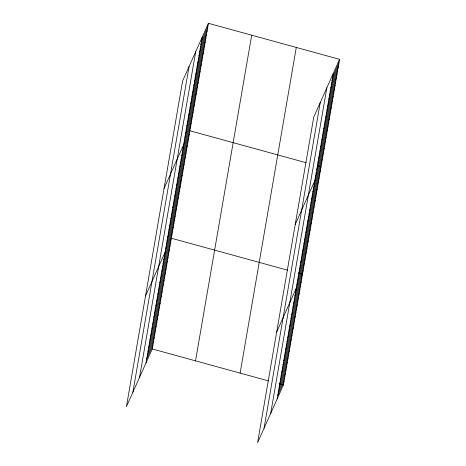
<?xml version="1.0" encoding="UTF-8"?>
<svg xmlns="http://www.w3.org/2000/svg" width="466" height="466" viewBox="0 0 466 466"><rect width="100%" height="100%" fill="white"/><g stroke="black" fill="none" stroke-linecap="round" stroke-linejoin="round"><path stroke-width="0.7" d="M132.886 392.221L189.062 66.562M139.544 377.349L195.714 51.685M146.004 362.909L202.174 37.251M208.413 23.3L182.602 81.002L126.432 406.661L152.242 348.958L208.413 23.3L339.568 59.339L283.398 384.998L257.587 442.7L313.758 117.042L339.568 59.339M195.522 360.853L251.692 35.195M240.118 373.109L296.289 47.445M264.047 428.26L320.218 102.602M270.699 413.389L326.87 87.725M277.159 398.948L333.33 73.29M201.533 40.956L207.772 27.005M200.893 44.66L207.137 30.709M200.258 48.365L206.496 34.42M199.617 52.07L205.856 38.125M198.976 55.78L205.215 41.829M198.341 59.485L204.58 45.534M197.701 63.19L203.939 49.239M197.06 66.894L203.298 52.949M196.419 70.599L202.658 56.654M195.784 74.31L202.023 60.359M195.143 78.014L201.382 64.063M194.503 81.719L200.741 67.768M193.862 85.424L200.106 71.473M193.227 89.128L199.465 75.183M192.586 92.833L198.825 78.888M191.945 96.544L198.184 82.593M191.305 100.248L197.549 86.297M190.67 103.953L196.908 90.002M190.029 107.658L196.268 93.713M189.388 111.362L195.627 97.417M188.747 115.073L194.992 101.122M188.113 118.778L194.351 104.827M187.472 122.482L193.71 108.531M186.831 126.187L193.07 112.242M186.196 129.892L192.435 115.947M185.555 133.602L191.794 119.651M184.915 137.307L191.153 123.356M184.274 141.012L190.518 127.061M164.067 188.468L189.878 130.765L306.191 162.727M182.998 148.421L189.237 134.476M182.357 152.126L188.596 138.181M181.717 155.836L187.961 141.885M181.082 159.541L187.32 145.59M180.441 163.246L186.68 149.295M179.8 166.95L186.039 153.005M179.16 170.655L185.404 156.71M178.525 174.366L184.763 160.415M177.884 178.07L184.122 164.119M177.243 181.775L183.482 167.824M176.608 185.48L182.847 171.535M175.967 189.184L182.206 175.239M175.327 192.895L181.565 178.944M174.686 196.6L180.925 182.649M174.051 200.304L180.29 186.353M173.41 204.009L179.649 190.058M172.77 207.714L179.008 193.769M172.129 211.418L178.373 197.473M171.494 215.129L177.732 201.178M170.853 218.834L177.092 204.883M170.212 222.538L176.451 208.587M169.572 226.243L175.816 212.298M168.937 229.948L175.175 216.003M168.296 233.658L174.534 219.707M167.655 237.363L173.894 223.412M167.014 241.068L173.259 227.117M166.379 244.772L172.618 230.827M165.739 248.477L171.977 234.532M145.526 295.939L171.337 238.237L287.656 270.198M164.44 256.003L170.678 242.052M163.782 259.824L170.02 245.873M163.123 263.639L169.362 249.689M162.465 267.455L168.704 253.51M161.807 271.276L168.045 257.325M161.149 275.091L167.387 261.146M160.49 278.913L166.729 264.962M159.832 282.728L166.071 268.783M159.174 286.549L165.413 272.598M158.516 290.365L164.754 276.42M157.858 294.186L164.096 280.235M157.199 298.001L163.438 284.056M156.535 301.822L162.78 287.872M155.877 305.638L162.121 291.687M155.219 309.459L161.463 295.508M154.561 313.274L160.799 299.323M153.902 317.09L160.141 303.145M153.244 320.911L159.483 306.96M152.586 324.726L158.824 310.781M151.928 328.547L158.166 314.597M151.269 332.363L157.508 318.418M150.611 336.184L156.85 322.233M149.953 339.999L156.192 326.054M149.295 343.821L155.533 329.87M148.637 347.636L154.875 333.691M147.978 351.457L154.217 337.506M147.32 355.273L153.559 341.328M146.662 359.094L152.9 345.143M332.689 76.995L338.933 63.044M332.054 80.7L338.293 66.749M331.413 84.404L337.652 70.453M330.773 88.109L337.011 74.164M330.132 91.814L336.376 77.869M329.497 95.524L335.736 81.573M328.856 99.229L335.095 85.278M328.215 102.934L334.454 88.983M327.581 106.638L333.819 92.693M326.94 110.343L333.178 96.398M326.299 114.054L332.538 100.103M325.658 117.758L331.903 103.807M325.023 121.463L331.262 107.512M324.383 125.168L330.621 111.217M323.742 128.872L329.98 114.927M323.101 132.583L329.346 118.632M322.466 136.288L328.705 122.337M321.825 139.992L328.064 126.041M321.185 143.697L327.423 129.746M320.544 147.402L326.788 133.457M319.909 151.106L326.148 137.161M319.268 154.817L325.507 140.866M318.627 158.522L324.866 144.571M317.987 162.226L324.231 148.275M317.352 165.931L323.59 151.986M316.711 169.636L322.95 155.691M316.07 173.346L322.309 159.395M315.435 177.051L321.674 163.1M295.223 224.507L321.033 166.805L317.323 165.785M314.154 184.46L320.392 170.515M313.513 188.165L319.758 174.22M312.878 191.875L319.117 177.925M312.237 195.58L318.476 181.629M311.597 199.285L317.835 185.334M310.956 202.99L317.2 189.039M310.321 206.694L316.56 192.749M309.68 210.399L315.919 196.454M309.04 214.11L315.278 200.159M308.399 217.814L314.643 203.863M307.764 221.519L314.002 207.568M307.123 225.224L313.362 211.279M306.482 228.928L312.721 214.983M305.847 232.639L312.086 218.688M305.207 236.344L311.445 222.393M304.566 240.048L310.805 226.097M303.925 243.753L310.17 229.808M303.29 247.458L309.529 233.513M302.65 251.168L308.888 237.217M302.009 254.873L308.247 240.922M301.368 258.578L307.612 244.627M300.733 262.282L306.972 248.331M300.092 265.987L306.331 252.042M299.452 269.692L305.69 255.747M298.811 273.402L305.055 259.451M298.176 277.107L304.415 263.156M297.535 280.812L303.774 266.861M296.894 284.516L303.133 270.571M276.688 331.973L302.498 274.276L298.17 273.088M295.595 292.042L301.84 278.091M294.937 295.858L301.182 281.913M294.279 299.679L300.523 285.728M293.621 303.494L299.859 289.549M292.963 307.315L299.201 293.364M292.304 311.131L298.543 297.186M291.646 314.952L297.885 301.001M290.988 318.767L297.226 304.816M290.33 322.589L296.568 308.638M289.671 326.404L295.91 312.453M289.013 330.225L295.252 316.274M288.355 334.04L294.594 320.09M287.697 337.856L293.935 323.911M287.039 341.677L293.277 327.726M286.38 345.492L292.619 331.547M285.722 349.314L291.961 335.363M285.058 353.129L291.302 339.184M284.4 356.95L290.644 342.999M283.742 360.766L289.986 346.82M283.083 364.587L289.322 350.636M282.425 368.402L288.664 354.457M281.767 372.223L288.005 358.272M281.109 376.039L287.347 362.088M280.45 379.86L286.689 365.909M279.792 383.675L286.031 369.724M279.134 387.496L285.373 373.546M278.476 391.312L284.714 377.361M277.818 395.127L284.056 381.182M152.242 348.958L268.556 380.92M279.07 383.809L283.398 384.998"/></g></svg>
